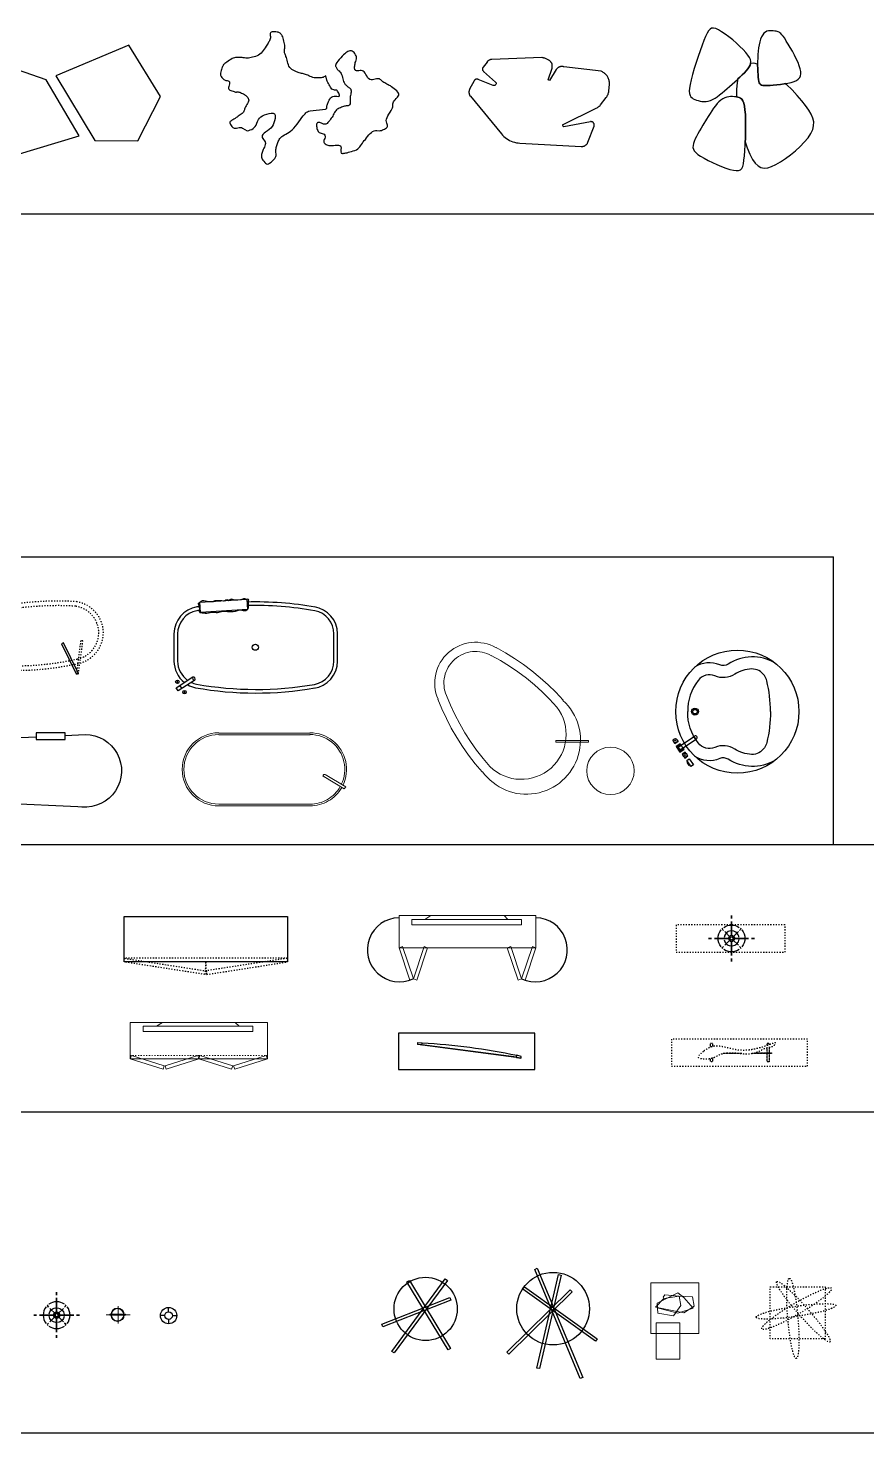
# Model space of a CAD drawing. Extents: x 185064 to 343242, y -369192 to -264966.
# Drawn here: x 209410 to 218644, y -348109 to -332632 of the extents above; entities that cross this region are included whole.
import ezdxf

# ---------------------------------------------------------------- set-up
doc = ezdxf.new("R2010")
doc.units = 0
doc.linetypes.add('ACAD_ISO03W100', pattern=[30, 12, -18])
doc.linetypes.add('DASHED', pattern=[0.75, 0.5, -0.25])
doc.layers.add('A——墙体', color=7, linetype='Continuous')
doc.layers.add('打印框', color=4, linetype='Continuous')

# ---------------------------------------------------------------- blocks, each defined once
blk = doc.blocks.new('AWTRE')
at = {"color": 3}
for p, q in [((21344, 18317), (21344, 18398)), ((21274, 18248), (21194, 18248)), ((21344, 18178), (21344, 18098)), ((21413, 18248), (21494, 18248))]:
    blk.add_line(p, q, dxfattribs=at)
blk.add_circle((21344, 18248), 150, dxfattribs=at)
at = {"color": 8}
blk.add_circle((21344, 18248), 69.2, dxfattribs=at)
blk = doc.blocks.new('A$C598F30D3')
at = {"color": 3, "ltscale": 0.25}
for p, q in [((-543, 21), (-493, 27)), ((-543, 0), (608, 0)), ((-492, 0), (-492, 27)), ((557, 0), (557, 27)), ((608, 21), (558, 27))]:
    blk.add_line(p, q, dxfattribs=at)
at = {"color": 8, "ltscale": 0.25}
for p, q in [((-541, 0), (-540, 2)), ((-495, 2), (-540, 2)), ((-494, 0), (-495, 2)), ((-493, 0), (-493, 27)), ((-493, 5), (558, 5)), ((558, 0), (558, 27)), ((560, 0), (561, 2)), ((561, 2), (605, 2)), ((606, 0), (605, 2))]:
    blk.add_line(p, q, dxfattribs=at)
at = {"color": 6, "ltscale": 0.25}
blk.add_line((558, 0), (558, 27), dxfattribs=at)
at = {"color": 3, "ltscale": 0.25}
for points in [[(-543, 0), (-543, 21)], [(608, 21), (608, 0)]]:
    blk.add_lwpolyline(points, dxfattribs=at)
blk.add_arc((33, -6992), 7038, 85.7199, 94.2801, dxfattribs=at)
blk = doc.blocks.new('WERAWERAWE')
at = {"color": 8, "linetype": 'Continuous'}
for p, q in [((106864, -18799), (106864, -18775)), ((106864, -18775), (106864, -18799)), ((106864, -18945), (106864, -18824)), ((106864, -18824), (106864, -18945)), ((106669, -18969), (106693, -18969)), ((106693, -18969), (106669, -18969)), ((106718, -18969), (106839, -18969)), ((106839, -18969), (106718, -18969)), ((106806, -18911), (106854, -18960)), ((106854, -18960), (106806, -18911)), ((106806, -19027), (106854, -18979)), ((106854, -18979), (106806, -19027)), ((106873, -18960), (106922, -18911)), ((106922, -18911), (106873, -18960)), ((106873, -18979), (106922, -19027)), ((106922, -19027), (106873, -18979)), ((106888, -18969), (107009, -18969)), ((107009, -18969), (106888, -18969)), ((106931, -18902), (106941, -18892)), ((106941, -18892), (106931, -18902)), ((107058, -18969), (107034, -18969)), ((107034, -18969), (107058, -18969)), ((106864, -19115), (106864, -18994)), ((106864, -18994), (106864, -19115)), ((106864, -19164), (106864, -19140)), ((106864, -19140), (106864, -19164))]:
    blk.add_line(p, q, dxfattribs=at)
at = {"color": 3, "linetype": 'Continuous'}
for p, q in [((106786, -18892), (106796, -18902)), ((106796, -18902), (106786, -18892)), ((106786, -19047), (106796, -19037)), ((106796, -19037), (106786, -19047)), ((106931, -19037), (106941, -19047)), ((106941, -19047), (106931, -19037))]:
    blk.add_line(p, q, dxfattribs=at)
for major_axis, start_param, end_param in [((114, 0), 0.888609, 2.25296), ((-114, 0), -0.613826, 0.003279), ((114, 0), 3.138263, 3.755368), ((111, 24), 2.125594, 2.22504), ((111, 24), 2.125594, 2.22504), ((-111, 25), 4.06263, 4.162076), ((114, 0), -0.003338, 0.613767), ((-114, 0), 2.527791, 3.144896), ((-111, 24), 0.918242, 1.017688), ((-111, 24), 0.918242, 1.017688), ((114, 0), 4.03019, 5.394541), ((111, 25), -1.01888, -0.919434), ((111, 25), -1.01888, -0.919434)]:
    blk.add_ellipse((106864, -18969), major_axis=major_axis, ratio=1, start_param=start_param, end_param=end_param, dxfattribs=at)
at = {"color": 8, "linetype": 'Continuous', "extrusion": (0, 0, -1)}
for major_axis, start_param, end_param in [((45.3, 45.3), 3.843152, 3.942598), ((45.3, 45.3), 3.843152, 3.942598), ((45.3, 45.3), 4.030214, 5.394564), ((46, 44.7), 3.127109, 3.744214), ((10.2, 9.6), 4.712363, 10.995548), ((9.91, 9.91), 3.372739, 4.481242), ((9.91, 9.91), -1.33965, -0.231147), ((9.91, 9.91), 1.801943, 2.910446), ((45.3, 45.3), -0.801005, -0.701559), ((45.3, 45.3), -0.801005, -0.701559), ((45.3, 45.3), 0.888621, 2.252972), ((45.3, 45.3), -0.617105, 0), ((9.91, 9.91), 0.231147, 1.33965), ((46, 44.7), -0.014483, 0.602622), ((45.3, 45.3), 0.701559, 0.801005), ((45.3, 45.3), 0.701559, 0.801005), ((45.3, 45.3), 2.524488, 3.141593), ((45.3, 45.3), 2.340587, 2.440033), ((45.3, 45.3), 2.340587, 2.440033)]:
    blk.add_ellipse((106864, -18969), major_axis=major_axis, ratio=1, start_param=start_param, end_param=end_param, dxfattribs=at)
at = {"color": 8, "linetype": 'Continuous'}
for major_axis, start_param, end_param in [((-24.9, 0), 3.141593, 9.424778), ((24.9, 0.3), 1.789211, 2.897713), ((-24.9, 0.3), 0.243913, 1.352416), ((12.5, 0.1), 1.791898, 2.9004), ((-12.5, 0.1), 0.240329, 1.348832), ((-12.5, 0.1), 3.382057, 4.49056), ((12.5, 0.1), -1.349407, -0.240905), ((-24.9, 0.3), 3.385683, 4.494186), ((24.9, 0.3), -1.352603, -0.2441)]:
    blk.add_ellipse((106864, -18969), major_axis=major_axis, ratio=1, start_param=start_param, end_param=end_param, dxfattribs=at)
at = {"color": 1, "linetype": 'Continuous'}
blk.add_ellipse((106864, -18969), major_axis=(-111, 25), ratio=1, start_param=4.06263, end_param=4.162076, dxfattribs=at)
blk = doc.blocks.new('awteat')
at = {"layer": 'A——墙体', "color": 8, "linetype": 'ACAD_ISO03W100', "lineweight": -2}
blk.add_lwpolyline([(-214478, -395640), (-214482, -395617), (-214120, -395553), (-214115, -395577)], close=True, dxfattribs=at)
at = {"layer": 'A——墙体', "color": 1, "lineweight": -2}
blk.add_lwpolyline([(-214478, -395640), (-214468, -395618), (-214131, -395767), (-214141, -395789)], close=True, dxfattribs=at)
for centre, radius in [((-214072, -396638), 29.3), ((-214060, -396611), 1)]:
    blk.add_circle(centre, radius, dxfattribs=at)
at = {"layer": 'A——墙体', "color": 3, "linetype": 'ACAD_ISO03W100', "lineweight": -2}
for centre, radius, start, end in [((-214025, -395678), 350, 11.7502, 169.4863), ((-211361, -396176), 3059, 169.412, 190.1586), ((-217055, -395949), 3391, 345.9043, 5.7962), ((-214062, -396654), 317, 191.2407, 339.3067)]:
    blk.add_arc(centre, radius, start, end, dxfattribs=at)
at = {"layer": 'A——墙体', "color": 1, "linetype": 'ACAD_ISO03W100', "lineweight": -2}
for centre, radius, start, end in [((-214025, -395678), 300, 11.7502, 169.4863), ((-211361, -396176), 3009, 169.412, 190.1586), ((-217055, -395949), 3341, 345.9043, 5.7962), ((-214062, -396654), 267, 191.2407, 339.3067)]:
    blk.add_arc(centre, radius, start, end, dxfattribs=at)
blk = doc.blocks.new('aertsert')
at = {"color": 3}
for p, q in [((557998, -1130368), (558048, -1131510)), ((558788, -1130588), (558798, -1130368)), ((558748, -1131510), (558774, -1130909))]:
    blk.add_line(p, q, dxfattribs=at)
blk.add_lwpolyline([(558743, -1130588), (558815, -1130588), (558815, -1130909), (558743, -1130909)], close=True, dxfattribs=at)
blk.add_circle((558398, -1131493), 26.6, dxfattribs=at)
for centre, radius, start, end in [((558398, -1130368), 400, 0, 185.0139), ((558398, -1131493), 350, 182.9284, 357.0716)]:
    blk.add_arc(centre, radius, start, end, dxfattribs=at)
blk = doc.blocks.new('awertert')
at = {"color": 3}
for points in [[(239528, -1415244), (239558, -1415237), (239855, -1416505), (239825, -1416512)], [(239364, -1415438), (239386, -1415416), (240081, -1416111), (240059, -1416133)], [(239777, -1415341), (239805, -1415353), (239402, -1416331), (239373, -1416320)], [(239875, -1415531), (239894, -1415556), (239095, -1416117), (239077, -1416092)]]:
    blk.add_lwpolyline(points, close=True, dxfattribs=at)
blk.add_circle((239657, -1415704), 400, dxfattribs=at)
blk = doc.blocks.new('awrteewstyr')
at = {"color": 3}
for points in [[(237626, -1415482), (237648, -1415460), (238268, -1416080), (238246, -1416102)], [(238026, -1415350), (238055, -1415362), (237677, -1416277), (237649, -1416266)], [(238125, -1415539), (238143, -1415564), (237486, -1416027), (237468, -1416002)]]:
    blk.add_lwpolyline(points, close=True, dxfattribs=at)
blk.add_circle((237897, -1415723), 348, dxfattribs=at)
blk = doc.blocks.new('A$C5FA16FBA')
at = {"color": 3}
blk.add_line((61, 1711), (95, 1734), dxfattribs=at)
blk.add_lwpolyline([(152, 1572), (33, 1754), (67, 1777), (187, 1594)], dxfattribs=at)
for points in [[(958, 1547, 0.368937), (662, 1800), (362, 1800, 0.229429), (126, 1686, 0.229429)], [(924, 1509, 0.002736), (917, 1549, 0.359624), (662, 1760), (362, 1760, 0.24312), (150, 1650)], [(127, 1611, 0.057755), (108, 1554, 0.087438), (106, 254, 0.362672), (362, 40), (662, 40, 0.35879), (917, 250, 0.04986), (973, 994, 0.04986)], [(102, 1649, 0.078445), (68, 1562)], [(964, 1511, 0.003024), (957, 1556)], [(956, 243, 0.049983), (1013, 996, 0.049983)], [(64, 261, 0.376508), (362, 0), (662, 0, 0.370429), (958, 255)]]:
    blk.add_lwpolyline(points, format="xyb", dxfattribs=at)
blk.add_lwpolyline([(897, 1507), (1010, 1514), (1043, 998), (929, 991)], close=True, dxfattribs=at)
for centre, radius in [((19, 1684), 19.2), ((133, 1763), 19.2), ((133, 1763), 4.62), ((19, 1684), 4.62), ((515, 904), 33.6)]:
    blk.add_circle(centre, radius, dxfattribs=at)
for centre, radius, start, end in [((3796, 900), 3786, 169.9291, 189.8758), ((176, 1573), 23.8, 63.7344, 182.6944), ((163, 1592), 23.5, 242.1744, 4.2544)]:
    blk.add_arc(centre, radius, start, end, dxfattribs=at)
blk.add_spline([(894, 1508), (888, 1440), (898, 1363), (895, 1322), (902, 1292), (907, 1228), (904, 1194), (914, 1106), (924, 1076), (918, 1042), (915, 1027), (917, 1008), (929, 991), (1004, 985), (1023, 983), (1046, 985), (1046, 998), (1051, 1023), (1048, 1039), (1044, 1159), (1046, 1175), (1030, 1201), (1041, 1217), (1028, 1239), (1027, 1256), (1031, 1318), (1029, 1345), (1020, 1367), (1018, 1385), (1023, 1440), (1030, 1470), (1021, 1500), (1010, 1514), (1000, 1529), (981, 1527), (923, 1518), (896, 1515), (894, 1508)], degree=3, dxfattribs=at)
blk = doc.blocks.new('asdfrsderrr')
h = blk.add_hatch(color=3)
h.dxf.hatch_style = 2
h.paths.add_polyline_path([(210220, -346808), (210218, -346814), (210212, -346816), (210207, -346814), (210204, -346808), (210207, -346803), (210212, -346800), (210218, -346803)])
at = {"color": 3, "lineweight": 0}
for points in [[(210272, -346808), (210010, -346808)], [(210140, -346714), (210140, -346903)], [(210222, -346808), (210222, -346812)]]:
    blk.add_lwpolyline(points, dxfattribs=at)
blk.add_lwpolyline([(210051, -346812), (210222, -346812), (210222, -346802), (210051, -346802)], close=True, dxfattribs=at)
for radius in [74.2, 67.9]:
    blk.add_circle((210135, -346807), radius, dxfattribs=at)
blk = doc.blocks.new('11222')
h = blk.add_hatch(color=3)
h.dxf.hatch_style = 2
h.paths.add_polyline_path([(220574, -343081), (220572, -343079), (220574, -343078), (220575, -343079)])
at = {"color": 3, "lineweight": 0}
for points in [[(219822, -342722), (219822, -343076), (221329, -343076), (221329, -342722)], [(219961, -342763), (219961, -342823), (221168, -342823), (221168, -342763)], [(220106, -342763), (221019, -342763), (220978, -342722), (220173, -342722)], [(219860, -343063), (219822, -343076), (219939, -343433), (219980, -343420)], [(220097, -343063), (220135, -343076), (220018, -343433), (219980, -343420)], [(221054, -343063), (221013, -343076), (221133, -343433), (221171, -343420)], [(221291, -343063), (221329, -343076), (221209, -343433), (221171, -343420)]]:
    blk.add_lwpolyline(points, close=True, dxfattribs=at)
blk.add_lwpolyline([(220574, -343076), (221329, -343076)], dxfattribs=at)
at = {"layer": '打印框', "color": 8}
for centre, start, end in [((219826, -343098), 91.1876, 295.0751), ((221321, -343098), 244.9249, 88.8124)]:
    blk.add_arc(centre, 353, start, end, dxfattribs=at)
blk = doc.blocks.new('A$C45C6286A')
at = {"color": 3, "lineweight": 0}
for points in [[(0, 114), (1509, 114), (1509, 515), (0, 515)], [(142, 474), (142, 414), (1348, 414), (1348, 474)], [(287, 474), (1197, 474), (1156, 515), (354, 515)], [(0, 114), (13, 152), (373, 38), (360, 0)], [(755, 114), (742, 152), (382, 38), (395, 0)], [(755, 114), (767, 152), (1127, 38), (1115, 0)], [(1509, 114), (1497, 152), (1137, 38), (1149, 0)]]:
    blk.add_lwpolyline(points, close=True, dxfattribs=at)
for points in [[(6, 152), (0, 152)], [(755, 114), (0, 114)], [(38, 152), (25, 152)], [(66, 152), (54, 152)], [(98, 152), (85, 152)], [(126, 152), (114, 152)], [(158, 152), (145, 152)], [(186, 152), (174, 152)], [(218, 152), (205, 152)], [(246, 152), (237, 152)], [(278, 152), (265, 152)], [(309, 152), (297, 152)], [(338, 152), (325, 152)], [(369, 152), (357, 152)], [(398, 152), (385, 152)], [(429, 152), (417, 152)], [(458, 152), (445, 152)], [(489, 152), (477, 152)], [(518, 152), (508, 152)], [(549, 152), (537, 152)], [(578, 152), (568, 152)], [(609, 152), (597, 152)], [(641, 152), (628, 152)], [(669, 152), (657, 152)], [(701, 152), (688, 152)], [(729, 152), (717, 152)], [(755, 152), (748, 152)], [(755, 152), (761, 152)], [(780, 152), (789, 152)], [(808, 152), (821, 152)], [(840, 152), (849, 152)], [(868, 152), (881, 152)], [(900, 152), (913, 152)], [(928, 152), (941, 152)], [(960, 152), (973, 152)], [(988, 152), (1001, 152)], [(1020, 152), (1033, 152)], [(1052, 152), (1061, 152)], [(1080, 152), (1093, 152)], [(1112, 152), (1121, 152)], [(1140, 152), (1153, 152)], [(1172, 152), (1184, 152)], [(1200, 152), (1213, 152)], [(1232, 152), (1244, 152)], [(1260, 152), (1273, 152)], [(1292, 152), (1304, 152)], [(1320, 152), (1333, 152)], [(1352, 152), (1364, 152)], [(1383, 152), (1393, 152)], [(1412, 152), (1424, 152)], [(1443, 152), (1456, 152)], [(1472, 152), (1484, 152)], [(1503, 152), (1509, 152)]]:
    blk.add_lwpolyline(points, dxfattribs=at)

msp = doc.modelspace()

# ---------------------------------------------------------------- hatches: boundary and pattern name
h = msp.add_hatch(color=3)
h.dxf.hatch_style = 2
h.paths.add_polyline_path([(212668, -340863), (212665, -340869), (212660, -340871), (212654, -340869), (212652, -340863), (212654, -340858), (212660, -340856), (212665, -340858)])

# ---------------------------------------------------------------- linework, layer by layer
at = {"color": 8}
for p, q in [((185064, -334680), (230548, -334680)), ((185064, -338457), (218275, -338457)), ((218275, -341625), (218275, -338457)), ((185064, -341625), (226805, -341625)), ((185064, -344570), (228401, -344570)), ((185064, -348109), (285395, -348109))]:
    msp.add_line(p, q, dxfattribs=at)
at = {"color": 3}
for p, q in [((216566, -340555, 0), (216544, -340547, 0)), ((216588, -340588, 0), (216565, -340554, 0)), ((216586, -340585, 0), (216585, -340609, 0)), ((216590, -340516, 0), (216589, -340537, 0)), ((216632, -340577, 0), (216613, -340571, 0))]:
    msp.add_line(p, q, dxfattribs=at)
at = {"color": 3, "linetype": 'ACAD_ISO03W100', "lineweight": -2}
for p, q in [((212266, -342880), (210466, -342880)), ((212266, -342920), (210466, -342920))]:
    msp.add_line(p, q, dxfattribs=at)
at = {"color": 3}
for points in [[(212718, -333442), (212724, -333428), (212731, -333414), (212740, -333402), (212750, -333392), (212763, -333386), (212778, -333384), (212794, -333384), (212809, -333384), (212823, -333385), (212832, -333383), (212836, -333381), (212837, -333377), (212837, -333370), (212834, -333360), (212829, -333348), (212823, -333337), (212817, -333328), (212812, -333321), (212807, -333318), (212801, -333316), (212793, -333315), (212784, -333315), (212774, -333313), (212764, -333310), (212755, -333304), (212746, -333294), (212738, -333283), (212730, -333270), (212723, -333256), (212716, -333243), (212709, -333230), (212704, -333218), (212700, -333207), (212686, -333160), (212681, -333162), (212675, -333166), (212667, -333171), (212657, -333175), (212647, -333178), (212636, -333179), (212625, -333180), (212612, -333181), (212599, -333182), (212585, -333182), (212571, -333181), (212558, -333179), (212544, -333176), (212530, -333171), (212516, -333165), (212502, -333158), (212488, -333152), (212475, -333147), (212462, -333142), (212451, -333139), (212440, -333136), (212429, -333134), (212418, -333133), (212407, -333130), (212395, -333127), (212383, -333122), (212357, -333111), (212342, -333105), (212328, -333097), (212314, -333089), (212302, -333079), (212291, -333067), (212282, -333053), (212275, -333037), (212269, -333020), (212265, -333003), (212261, -332986), (212257, -332971), (212253, -332957), (212249, -332947), (212246, -332937), (212242, -332929), (212239, -332921), (212236, -332913), (212234, -332905), (212232, -332895), (212232, -332884), (212232, -332874), (212233, -332863), (212235, -332853), (212236, -332842), (212236, -332831), (212235, -332820), (212233, -332806), (212230, -332791), (212227, -332775), (212223, -332759), (212218, -332743), (212213, -332730), (212208, -332719), (212202, -332709), (212197, -332702), (212191, -332695), (212184, -332690), (212177, -332685), (212169, -332682), (212161, -332679), (212150, -332676), (212137, -332674), (212124, -332673), (212110, -332673), (212097, -332674), (212087, -332677), (212081, -332680), (212078, -332685), (212076, -332692), (212076, -332702), (212076, -332714), (212077, -332726), (212077, -332739), (212075, -332751), (212071, -332761), (212067, -332771), (212063, -332780), (212058, -332789), (212052, -332799), (212046, -332809), (212038, -332821), (212030, -332833), (212020, -332848), (212010, -332863), (211999, -332879), (211987, -332894), (211974, -332908), (211961, -332919), (211946, -332929), (211931, -332937), (211915, -332944), (211898, -332949), (211882, -332954), (211865, -332958), (211850, -332961), (211835, -332963), (211820, -332963), (211806, -332962), (211792, -332960), (211779, -332959), (211766, -332957), (211753, -332957), (211740, -332957), (211728, -332956), (211716, -332956), (211704, -332956), (211693, -332957), (211681, -332959), (211669, -332963), (211656, -332969), (211641, -332977), (211626, -332986), (211611, -332996), (211597, -333006), (211585, -333015), (211575, -333023), (211567, -333030), (211562, -333035), (211558, -333040), (211556, -333044), (211554, -333050), (211551, -333056), (211548, -333065), (211544, -333075), (211540, -333088), (211535, -333101), (211532, -333114), (211529, -333128), (211528, -333139), (211528, -333150), (211531, -333158), (211536, -333167), (211542, -333176), (211550, -333184), (211558, -333191), (211566, -333198), (211573, -333203), (211579, -333207), (211587, -333209), (211595, -333210), (211603, -333211), (211612, -333213), (211620, -333217), (211626, -333225), (211628, -333236), (211626, -333248), (211623, -333261), (211619, -333274), (211617, -333287), (211616, -333297), (211618, -333304), (211623, -333309), (211632, -333315), (211642, -333321), (211654, -333325), (211666, -333329), (211678, -333332), (211687, -333335), (211694, -333337), (211699, -333337), (211704, -333337), (211709, -333336), (211715, -333335), (211722, -333335), (211730, -333337), (211739, -333340), (211749, -333343), (211760, -333348), (211771, -333352), (211782, -333358), (211792, -333364), (211800, -333370), (211808, -333376), (211816, -333383), (211823, -333390), (211829, -333398), (211834, -333407), (211838, -333416), (211839, -333427), (211837, -333438), (211832, -333450), (211826, -333463), (211819, -333475), (211812, -333487), (211805, -333498), (211800, -333508), (211796, -333516), (211794, -333524), (211791, -333532), (211789, -333540), (211785, -333549), (211780, -333557), (211774, -333565), (211766, -333574), (211756, -333582), (211745, -333589), (211734, -333597), (211722, -333604), (211711, -333612), (211700, -333619), (211688, -333627), (211675, -333634), (211662, -333642), (211650, -333649), (211640, -333656), (211633, -333662), (211630, -333669), (211630, -333676), (211633, -333686), (211638, -333696), (211645, -333707), (211654, -333717), (211663, -333726), (211671, -333731), (211680, -333734), (211692, -333734), (211705, -333733), (211719, -333730), (211733, -333728), (211746, -333727), (211759, -333729), (211769, -333734), (211823, -333765), (211839, -333761), (211855, -333755), (211872, -333748), (211887, -333739), (211900, -333729), (211910, -333717), (211919, -333700), (211927, -333681), (211936, -333661), (211945, -333641), (211956, -333624), (211971, -333609), (211990, -333598), (212013, -333588), (212038, -333579), (212063, -333573), (212087, -333570), (212107, -333570), (212122, -333576), (212130, -333590), (212131, -333609), (212129, -333630), (212123, -333653), (212115, -333677), (212106, -333699), (212096, -333718), (212083, -333735), (212065, -333750), (212045, -333765), (212025, -333778), (212008, -333791), (211994, -333803), (211986, -333814), (211985, -333825), (211988, -333836), (211994, -333848), (212003, -333860), (212012, -333874), (212020, -333887), (212023, -333902), (212021, -333916), (212017, -333930), (212011, -333944), (212005, -333956), (211998, -333969), (211993, -333980), (211989, -333992), (211986, -334003), (211983, -334014), (211981, -334025), (211979, -334035), (211979, -334045), (211980, -334054), (211983, -334064), (211988, -334075), (211995, -334087), (212004, -334100), (212015, -334112), (212025, -334122), (212035, -334128), (212045, -334130), (212055, -334127), (212069, -334120), (212084, -334109), (212099, -334096), (212113, -334082), (212125, -334068), (212133, -334056), (212138, -334047), (212140, -334037), (212140, -334027), (212139, -334016), (212137, -334004), (212136, -333993), (212137, -333981), (212138, -333970), (212140, -333959), (212142, -333948), (212144, -333937), (212147, -333926), (212150, -333915), (212155, -333904), (212159, -333893), (212164, -333883), (212169, -333872), (212175, -333861), (212183, -333850), (212192, -333839), (212203, -333828), (212216, -333818), (212231, -333808), (212248, -333800), (212265, -333791), (212283, -333780), (212300, -333769), (212317, -333754), (212334, -333736), (212352, -333714), (212371, -333689), (212407, -333639), (212423, -333617), (212438, -333599), (212451, -333586), (212460, -333576), (212468, -333567), (212476, -333560), (212486, -333554), (212498, -333548), (212514, -333543), (212684, -333524), (212693, -333520), (212697, -333516), (212698, -333512), (212698, -333507), (212698, -333499), (212699, -333490), (212702, -333480), (212707, -333469)], [(217245, -333172), (217271, -333148), (217295, -333124), (217316, -333102), (217334, -333080), (217348, -333060), (217358, -333040), (217364, -333021), (217365, -333001), (217361, -332979), (217351, -332956), (217335, -332931), (217312, -332902), (217282, -332869), (217247, -332834), (217208, -332798), (217167, -332763), (217125, -332729), (217083, -332698), (217045, -332672), (217010, -332651), (216981, -332638), (216956, -332632), (216935, -332634), (216917, -332644), (216900, -332663), (216884, -332689), (216867, -332725), (216849, -332769), (216829, -332822), (216807, -332882), (216785, -332946), (216763, -333013), (216742, -333079), (216724, -333143), (216709, -333201), (216698, -333252), (216691, -333294), (216689, -333328), (216692, -333354), (216698, -333375), (216707, -333390), (216719, -333401), (216733, -333410), (216750, -333418), (216767, -333425), (216787, -333431), (216807, -333437), (216828, -333441), (216850, -333442), (216874, -333442), (216897, -333438), (216922, -333431), (216946, -333420), (216972, -333406), (216997, -333389), (217023, -333369), (217050, -333347), (217077, -333324), (217105, -333299), (217133, -333274), (217190, -333223), (217218, -333198), (217223, -333193)], [(217886, -333011), (217867, -332971), (217847, -332929), (217824, -332888), (217801, -332847), (217779, -332809), (217757, -332775), (217739, -332745), (217723, -332722), (217709, -332705), (217698, -332692), (217687, -332683), (217678, -332677), (217668, -332673), (217657, -332671), (217645, -332668), (217630, -332666), (217614, -332663), (217597, -332662), (217579, -332661), (217561, -332663), (217543, -332668), (217526, -332677), (217511, -332689), (217497, -332707), (217484, -332729), (217474, -332754), (217465, -332784), (217458, -332816), (217452, -332850), (217447, -332887), (217444, -332924), (217442, -332963), (217441, -333002), (217441, -333028), (217441, -333040), (217442, -333078), (217443, -333113), (217446, -333145), (217448, -333174), (217451, -333199), (217455, -333219), (217459, -333235), (217465, -333246), (217473, -333255), (217485, -333260), (217500, -333263), (217521, -333264), (217546, -333264), (217578, -333263), (217614, -333261), (217653, -333258), (217694, -333253), (217735, -333247), (217751, -333244), (217774, -333240), (217811, -333231), (217843, -333221), (217869, -333209), (217889, -333194), (217904, -333178), (217914, -333158), (217918, -333136), (217917, -333110), (217911, -333081), (217900, -333048)], [(210518, -332821), (209716, -333159), (210146, -333870), (210619, -333875), (210866, -333386)], [(213405, -333541), (213415, -333524), (213422, -333510), (213425, -333499), (213427, -333490), (213427, -333482), (213427, -333475), (213427, -333467), (213429, -333457), (213433, -333446), (213441, -333434), (213451, -333421), (213463, -333408), (213475, -333395), (213484, -333382), (213490, -333370), (213491, -333360), (213487, -333349), (213479, -333337), (213468, -333325), (213454, -333312), (213439, -333300), (213424, -333289), (213411, -333279), (213398, -333270), (213386, -333263), (213373, -333256), (213360, -333250), (213348, -333244), (213336, -333237), (213325, -333231), (213315, -333224), (213307, -333217), (213299, -333209), (213292, -333203), (213286, -333198), (213278, -333193), (213269, -333190), (213259, -333190), (213246, -333192), (213232, -333195), (213217, -333199), (213202, -333201), (213187, -333201), (213172, -333197), (213159, -333188), (213148, -333175), (213138, -333159), (213129, -333143), (213119, -333128), (213110, -333116), (213100, -333107), (213090, -333103), (213078, -333101), (213064, -333101), (213051, -333103), (213038, -333104), (213026, -333103), (213015, -333099), (213013, -333097), (213009, -333093), (213008, -333093), (213005, -333085), (213003, -333076), (213003, -333068), (213004, -333058), (213005, -333049), (213006, -333038), (213009, -333026), (213012, -333013), (213017, -333000), (213021, -332986), (213024, -332972), (213026, -332960), (213025, -332949), (213021, -332938), (213015, -332926), (213007, -332914), (212998, -332903), (212988, -332893), (212979, -332887), (212970, -332883), (212961, -332882), (212952, -332883), (212942, -332886), (212931, -332891), (212920, -332898), (212908, -332906), (212896, -332916), (212882, -332928), (212867, -332943), (212851, -332960), (212835, -332977), (212821, -332995), (212810, -333011), (212801, -333024), (212797, -333034), (212795, -333043), (212795, -333051), (212797, -333057), (212800, -333064), (212807, -333079), (212812, -333086), (212818, -333092), (212825, -333099), (212833, -333105), (212841, -333113), (212849, -333121), (212856, -333132), (212861, -333145), (212866, -333159), (212871, -333175), (212875, -333191), (212879, -333206), (212883, -333220), (212888, -333231), (212893, -333239), (212897, -333246), (212902, -333252), (212907, -333257), (212913, -333262), (212918, -333267), (212924, -333272), (212929, -333278), (212936, -333282), (212942, -333287), (212949, -333292), (212955, -333298), (212961, -333305), (212964, -333314), (212966, -333325), (212965, -333337), (212964, -333349), (212962, -333361), (212959, -333374), (212957, -333386), (212956, -333397), (212955, -333409), (212956, -333421), (212956, -333433), (212957, -333445), (212956, -333457), (212954, -333468), (212949, -333477), (212942, -333484), (212933, -333488), (212923, -333489), (212913, -333490), (212902, -333491), (212892, -333493), (212882, -333496), (212872, -333500), (212860, -333504), (212848, -333509), (212836, -333514), (212825, -333520), (212814, -333527), (212805, -333534), (212797, -333543), (212790, -333553), (212783, -333564), (212777, -333576), (212770, -333588), (212764, -333601), (212756, -333612), (212748, -333624), (212739, -333637), (212730, -333650), (212721, -333662), (212711, -333674), (212701, -333683), (212689, -333690), (212676, -333692), (212661, -333690), (212647, -333685), (212621, -333674), (212611, -333671), (212603, -333671), (212598, -333672), (212594, -333675), (212591, -333679), (212588, -333685), (212586, -333691), (212585, -333698), (212585, -333706), (212586, -333714), (212587, -333725), (212590, -333737), (212594, -333749), (212598, -333760), (212604, -333770), (212609, -333778), (212616, -333783), (212626, -333787), (212637, -333791), (212649, -333794), (212660, -333797), (212671, -333802), (212678, -333811), (212681, -333822), (212679, -333835), (212675, -333847), (212671, -333860), (212667, -333872), (212666, -333882), (212667, -333889), (212670, -333896), (212675, -333903), (212682, -333909), (212690, -333914), (212699, -333919), (212710, -333923), (212721, -333926), (212735, -333927), (212752, -333926), (212771, -333925), (212791, -333922), (212809, -333921), (212826, -333921), (212839, -333924), (212849, -333930), (212854, -333939), (212855, -333949), (212855, -333959), (212854, -333968), (212853, -333976), (212854, -333982), (212855, -333991), (212854, -333993), (212855, -333995), (212854, -334001), (212855, -334005), (212855, -334008), (212856, -334010), (212859, -334011), (212863, -334012), (212870, -334013), (212878, -334013), (212887, -334012), (212898, -334010), (212909, -334008), (212922, -334005), (212936, -334001), (212953, -333997), (212971, -333992), (212990, -333986), (213008, -333980), (213024, -333972), (213039, -333963), (213051, -333953), (213061, -333942), (213071, -333929), (213080, -333915), (213090, -333901), (213100, -333886), (213111, -333872), (213123, -333858), (213135, -333842), (213148, -333825), (213162, -333809), (213175, -333794), (213189, -333781), (213203, -333771), (213218, -333764), (213233, -333761), (213248, -333761), (213277, -333763), (213289, -333762), (213300, -333760), (213312, -333755), (213324, -333750), (213335, -333744), (213346, -333738), (213355, -333731), (213362, -333723), (213367, -333716), (213368, -333708), (213367, -333700), (213363, -333689), (213359, -333678), (213355, -333665), (213353, -333651), (213355, -333635), (213362, -333618), (213371, -333599), (213382, -333580), (213394, -333560)], [(209607, -333202), (209134, -333038), (208626, -333678), (209043, -334097), (209971, -333821)], [(215810, -333255), (215810, -333246), (215810, -333236), (215810, -333227), (215808, -333218), (215806, -333209), (215804, -333200), (215801, -333191), (215797, -333182), (215793, -333174), (215788, -333166), (215783, -333158), (215777, -333151), (215771, -333144), (215764, -333137), (215757, -333131), (215750, -333125), (215742, -333120), (215734, -333116), (215725, -333112), (215717, -333108), (215309, -333060), (215304, -333058), (215300, -333057), (215295, -333056), (215290, -333056), (215285, -333055), (215280, -333056), (215276, -333056), (215271, -333057), (215266, -333058), (215261, -333059), (215257, -333061), (215252, -333063), (215248, -333066), (215244, -333068), (215240, -333071), (215237, -333074), (215233, -333078), (215230, -333081), (215227, -333085), (215224, -333089), (215151, -333208), (215134, -333201), (215178, -333073), (215179, -333069), (215180, -333064), (215181, -333059), (215181, -333055), (215181, -333050), (215181, -333045), (215181, -333041), (215180, -333036), (215179, -333031), (215178, -333027), (215176, -333023), (215174, -333018), (215172, -333014), (215169, -333010), (215166, -333007), (215163, -333003), (215160, -333000), (215157, -332996), (215153, -332993), (215149, -332991), (215145, -332988), (215141, -332986), (215098, -332965), (215094, -332963), (215089, -332962), (215084, -332961), (215079, -332959), (215075, -332959), (215070, -332958), (215065, -332958), (214516, -332978), (214512, -332978), (214507, -332979), (214502, -332980), (214497, -332981), (214493, -332983), (214488, -332985), (214484, -332987), (214480, -332989), (214476, -332992), (214472, -332995), (214469, -332998), (214465, -333002), (214462, -333006), (214419, -333062), (214418, -333064), (214417, -333066), (214416, -333068), (214415, -333070), (214414, -333073), (214413, -333075), (214413, -333077), (214412, -333080), (214412, -333082), (214412, -333084), (214412, -333087), (214413, -333089), (214413, -333092), (214414, -333094), (214414, -333096), (214415, -333098), (214416, -333101), (214418, -333103), (214419, -333105), (214420, -333107), (214422, -333108), (214424, -333110), (214556, -333229), (214559, -333232), (214561, -333236), (214562, -333240), (214562, -333244), (214561, -333248), (214560, -333252), (214558, -333255), (214556, -333259), (214553, -333262), (214549, -333264), (214545, -333266), (214541, -333266), (214537, -333266), (214533, -333265), (214531, -333265), (214366, -333197), (214363, -333196), (214361, -333195), (214359, -333195), (214357, -333194), (214354, -333194), (214352, -333194), (214349, -333194), (214347, -333194), (214345, -333195), (214342, -333195), (214340, -333196), (214338, -333197), (214336, -333198), (214334, -333199), (214332, -333200), (214330, -333202), (214328, -333203), (214326, -333205), (214325, -333207), (214323, -333209), (214322, -333211), (214321, -333213), (214271, -333305), (214269, -333310), (214268, -333314), (214266, -333318), (214265, -333323), (214264, -333327), (214263, -333332), (214263, -333337), (214263, -333341), (214263, -333346), (214264, -333351), (214265, -333355), (214266, -333360), (214268, -333364), (214269, -333368), (214271, -333372), (214274, -333377), (214276, -333380), (214279, -333384), (214620, -333797), (214633, -333811), (214647, -333825), (214662, -333838), (214678, -333850), (214694, -333860), (214711, -333870), (214729, -333878), (214747, -333885), (214766, -333890), (214785, -333895), (214805, -333898), (214824, -333899), (215497, -333935), (215502, -333935), (215506, -333936), (215511, -333935), (215516, -333935), (215521, -333934), (215525, -333933), (215530, -333932), (215534, -333930), (215539, -333928), (215543, -333926), (215547, -333923), (215551, -333920), (215554, -333917), (215558, -333914), (215561, -333910), (215564, -333906), (215567, -333903), (215569, -333898), (215571, -333894), (215573, -333890), (215640, -333711), (215641, -333709), (215642, -333707), (215642, -333704), (215642, -333702), (215643, -333700), (215643, -333697), (215642, -333695), (215642, -333693), (215642, -333691), (215641, -333688), (215640, -333686), (215639, -333684), (215638, -333682), (215637, -333680), (215636, -333678), (215634, -333676), (215633, -333674), (215631, -333673), (215630, -333671), (215628, -333670), (215626, -333668), (215624, -333667), (215622, -333666), (215619, -333665), (215617, -333665), (215615, -333664), (215613, -333664), (215610, -333663), (215608, -333663), (215606, -333663), (215603, -333663), (215601, -333664), (215308, -333719), (215305, -333718), (215303, -333716), (215302, -333715), (215296, -333702), (215296, -333699), (215297, -333696), (215299, -333694), (215663, -333516), (215673, -333511), (215682, -333505), (215690, -333499), (215698, -333492), (215706, -333484), (215713, -333476), (215774, -333398), (215780, -333390), (215785, -333381), (215790, -333372), (215794, -333363), (215797, -333354), (215800, -333344), (215802, -333334), (215803, -333324)], [(218050, -333624), (218032, -333581), (218005, -333535), (217970, -333486), (217927, -333433), (217877, -333375), (217821, -333314), (217760, -333253), (217751, -333244), (217735, -333247), (217694, -333253), (217653, -333258), (217614, -333261), (217578, -333263), (217546, -333264), (217521, -333264), (217500, -333263), (217485, -333260), (217473, -333255), (217465, -333246), (217459, -333235), (217455, -333219), (217451, -333199), (217448, -333174), (217446, -333145), (217443, -333113), (217442, -333078), (217441, -333040), (217441, -333028), (217398, -333019), (217364, -333022), (217358, -333040), (217348, -333060), (217334, -333080), (217316, -333102), (217295, -333124), (217271, -333148), (217245, -333172), (217223, -333193), (217215, -333233), (217209, -333310), (217210, -333390), (217222, -333392), (217239, -333396), (217253, -333404), (217267, -333416), (217278, -333434), (217288, -333458), (217296, -333491), (217302, -333533), (217306, -333585), (217308, -333646), (217308, -333712), (217308, -333781), (217306, -333851), (217304, -333884), (217327, -333953), (217356, -334023), (217385, -334079), (217415, -334121), (217446, -334151), (217478, -334168), (217514, -334174), (217552, -334170), (217594, -334157), (217641, -334135), (217692, -334105), (217747, -334070), (217802, -334029), (217857, -333984), (217909, -333937), (217955, -333889), (217996, -333841), (218027, -333794), (218048, -333750), (218058, -333708), (218059, -333666)], [(217308, -333781), (217308, -333712), (217308, -333646), (217306, -333585), (217302, -333533), (217296, -333491), (217288, -333458), (217278, -333434), (217267, -333416), (217253, -333404), (217239, -333396), (217222, -333392), (217210, -333390), (217205, -333389), (217185, -333388), (217165, -333387), (217144, -333387), (217123, -333390), (217101, -333395), (217079, -333402), (217057, -333412), (217036, -333426), (217015, -333443), (216995, -333464), (216976, -333488), (216956, -333514), (216937, -333543), (216918, -333573), (216898, -333605), (216878, -333637), (216838, -333702), (216819, -333735), (216800, -333766), (216782, -333797), (216767, -333827), (216753, -333854), (216742, -333880), (216734, -333904), (216730, -333925), (216729, -333946), (216734, -333965), (216744, -333984), (216761, -334004), (216784, -334024), (216814, -334045), (216851, -334067), (216895, -334091), (216943, -334114), (216993, -334136), (217043, -334157), (217091, -334174), (217136, -334189), (217174, -334198), (217206, -334203), (217232, -334201), (217251, -334193), (217266, -334178), (217277, -334156), (217285, -334126), (217290, -334087), (217295, -334039), (217299, -333983), (217303, -333919), (217304, -333884), (217306, -333851)], [(213489, -344105), (214989, -344105), (214989, -343705), (213489, -343705)]]:
    msp.add_lwpolyline(points, close=True, dxfattribs=at)
at = {"color": 3, "lineweight": 0}
for points in [[(214562, -339459), (214530, -339442), (214497, -339428), (214464, -339417), (214430, -339409), (214395, -339403), (214361, -339399), (214326, -339399), (214291, -339401), (214257, -339406), (214223, -339413), (214190, -339423), (214157, -339436), (214126, -339451), (214095, -339469), (214066, -339489), (214038, -339512), (214012, -339537), (213988, -339564), (213967, -339592), (213948, -339622), (213932, -339652), (213918, -339684), (213906, -339717), (213897, -339751), (213891, -339785), (213888, -339819), (213887, -339854), (213888, -339889), (213893, -339923), (213900, -339958), (213910, -339992), (213923, -340026)], [(214562, -339459), (214530, -339442), (214497, -339428), (214464, -339417), (214430, -339409), (214395, -339403), (214361, -339399), (214326, -339399), (214291, -339401), (214257, -339406), (214223, -339413), (214190, -339423), (214157, -339436), (214126, -339451), (214095, -339469), (214066, -339489), (214038, -339512), (214012, -339537), (213988, -339564), (213967, -339592), (213948, -339622), (213932, -339652), (213918, -339684), (213906, -339717), (213897, -339751), (213891, -339785), (213888, -339819), (213887, -339854), (213888, -339889), (213893, -339923), (213900, -339958), (213910, -339992), (213923, -340026)], [(214511, -339547), (214486, -339534), (214461, -339523), (214435, -339514), (214409, -339507), (214382, -339503), (214355, -339500), (214328, -339500), (214301, -339502), (214275, -339505), (214249, -339511), (214223, -339519), (214198, -339529), (214173, -339541), (214149, -339554), (214127, -339570), (214105, -339588), (214085, -339607), (214067, -339628), (214050, -339650), (214035, -339673), (214023, -339697), (214012, -339721), (214003, -339747), (213996, -339773), (213991, -339799), (213988, -339826), (213988, -339853), (213989, -339880), (213992, -339907), (213998, -339934), (214006, -339960), (214016, -339986)], [(215229, -340112), (215151, -340027), (215069, -339946), (214984, -339868), (214895, -339795), (214803, -339726), (214708, -339661), (214610, -339601), (214509, -339545)], [(215299, -340037), (215219, -339950), (215135, -339868), (215048, -339789), (214957, -339714), (214862, -339643), (214765, -339576), (214665, -339514), (214562, -339457)], [(215299, -340037), (215219, -339950), (215135, -339868), (215048, -339789), (214957, -339714), (214862, -339643), (214765, -339576), (214665, -339514), (214562, -339457)], [(214015, -339984), (214059, -340090), (214107, -340195), (214161, -340297), (214218, -340397), (214280, -340493), (214347, -340587), (214418, -340678), (214493, -340766)], [(213920, -340024), (213965, -340133), (214015, -340240), (214069, -340345), (214128, -340447), (214192, -340546), (214260, -340642), (214332, -340736), (214409, -340826)], [(213920, -340024), (213965, -340133), (214015, -340240), (214069, -340345), (214128, -340447), (214192, -340546), (214260, -340642), (214332, -340736), (214409, -340826)], [(214412, -340825), (214438, -340858), (214466, -340889), (214496, -340918), (214528, -340945), (214561, -340970), (214596, -340992), (214632, -341011), (214669, -341028), (214708, -341042), (214747, -341054), (214787, -341063), (214828, -341069), (214869, -341072), (214911, -341072), (214953, -341070), (214995, -341064), (215036, -341056), (215077, -341044), (215116, -341030), (215154, -341013), (215191, -340994), (215226, -340973), (215259, -340949), (215291, -340923), (215320, -340894), (215348, -340864), (215374, -340832), (215397, -340798), (215418, -340762), (215437, -340725), (215453, -340686), (215466, -340646), (215477, -340605), (215485, -340564), (215489, -340522), (215491, -340481), (215490, -340439), (215486, -340399), (215479, -340358), (215469, -340318), (215457, -340279), (215442, -340241), (215424, -340204), (215404, -340168), (215381, -340133), (215356, -340100), (215328, -340068), (215298, -340039)], [(214412, -340825), (214438, -340858), (214466, -340889), (214496, -340918), (214528, -340945), (214561, -340970), (214596, -340992), (214632, -341011), (214669, -341028), (214708, -341042), (214747, -341054), (214787, -341063), (214828, -341069), (214869, -341072), (214911, -341072), (214953, -341070), (214995, -341064), (215036, -341056), (215077, -341044), (215116, -341030), (215154, -341013), (215191, -340994), (215226, -340973), (215259, -340949), (215291, -340923), (215320, -340894), (215348, -340864), (215374, -340832), (215397, -340798), (215418, -340762), (215437, -340725), (215453, -340686), (215466, -340646), (215477, -340605), (215485, -340564), (215489, -340522), (215491, -340481), (215490, -340439), (215486, -340399), (215479, -340358), (215469, -340318), (215457, -340279), (215442, -340241), (215424, -340204), (215404, -340168), (215381, -340133), (215356, -340100), (215328, -340068), (215298, -340039)], [(214493, -340767), (214529, -340799), (214567, -340827), (214607, -340851), (214649, -340870), (214692, -340886), (214736, -340898), (214781, -340905), (214826, -340908), (214872, -340907), (214917, -340902), (214962, -340893), (215005, -340879), (215048, -340862), (215090, -340840), (215129, -340814), (215167, -340784), (215201, -340750), (215232, -340714), (215258, -340676), (215281, -340635), (215299, -340593), (215314, -340550), (215324, -340506), (215331, -340461), (215333, -340415), (215331, -340370), (215325, -340325), (215314, -340280), (215300, -340236), (215281, -340193), (215258, -340152), (215230, -340113)], [(211509, -340396), (211467, -340398), (211427, -340404), (211389, -340414), (211352, -340428), (211317, -340445), (211284, -340465), (211253, -340488), (211224, -340514), (211198, -340543), (211175, -340574), (211155, -340607), (211138, -340642), (211124, -340679), (211114, -340718), (211108, -340758), (211106, -340799), (211108, -340840), (211114, -340880), (211124, -340919), (211138, -340955), (211155, -340991), (211175, -341024), (211198, -341055), (211224, -341083), (211253, -341109), (211284, -341133), (211317, -341153), (211352, -341170), (211389, -341183), (211428, -341193), (211468, -341199), (211509, -341201)], [(211509, -340415), (211469, -340417), (211431, -340423), (211395, -340432), (211359, -340445), (211326, -340461), (211294, -340481), (211265, -340503), (211237, -340527), (211213, -340555), (211190, -340584), (211171, -340616), (211155, -340649), (211142, -340685), (211133, -340721), (211127, -340760), (211125, -340799), (211127, -340838), (211133, -340876), (211142, -340913), (211155, -340948), (211171, -340982), (211191, -341013), (211213, -341043), (211237, -341070), (211265, -341095), (211294, -341117), (211326, -341136), (211359, -341152), (211395, -341165), (211431, -341175), (211469, -341180), (211509, -341182)], [(211510, -340399), (212514, -340399)], [(211510, -340418), (212514, -340418)], [(212765, -340485), (212737, -340464), (212708, -340447), (212678, -340431), (212646, -340419), (212614, -340409), (212581, -340402), (212547, -340398), (212513, -340396)], [(212753, -340499), (212727, -340480), (212699, -340463), (212670, -340449), (212640, -340437), (212609, -340427), (212578, -340421), (212545, -340416), (212513, -340415)], [(212858, -340967), (212871, -340936), (212882, -340905), (212889, -340874), (212894, -340842), (212896, -340810), (212896, -340778), (212893, -340746), (212887, -340715), (212879, -340684), (212868, -340654), (212855, -340625), (212839, -340597), (212821, -340570), (212801, -340545), (212778, -340521), (212753, -340499)], [(212875, -340975), (212889, -340943), (212900, -340911), (212908, -340877), (212913, -340844), (212915, -340810), (212915, -340777), (212912, -340744), (212906, -340711), (212897, -340678), (212886, -340647), (212872, -340617), (212855, -340587), (212836, -340559), (212815, -340533), (212791, -340508), (212765, -340485)], [(212659, -340861), (212657, -340866), (212657, -340872), (212659, -340877), (212663, -340880)], [(212678, -340856), (212673, -340854), (212667, -340854), (212662, -340857), (212659, -340861)], [(212679, -340857), (212906, -340993), (212890, -341015), (212666, -340879)], [(212513, -341182), (212539, -341182), (212564, -341179), (212589, -341175), (212614, -341169), (212638, -341162), (212661, -341153), (212684, -341142), (212706, -341130), (212727, -341117), (212747, -341103), (212767, -341087), (212785, -341069), (212802, -341051), (212818, -341031), (212833, -341010), (212846, -340988)], [(212513, -341201), (212540, -341200), (212567, -341198), (212593, -341193), (212619, -341187), (212644, -341180), (212668, -341170), (212692, -341159), (212715, -341147), (212738, -341133), (212759, -341118), (212779, -341101), (212798, -341083), (212816, -341063), (212833, -341043), (212849, -341021), (212863, -340998)], [(212514, -341182), (211510, -341182)], [(212514, -341201), (211510, -341201)], [(216336, -346731), (216564, -346791), (216731, -346734), (216627, -346617), (216561, -346567), (216336, -346680), (216343, -346788), (216516, -346819), (216595, -346706), (216576, -346601), (216409, -346627), (216318, -346725), (216630, -346785), (216744, -346712), (216725, -346608), (216576, -346601), (216419, -346589), (216403, -346614), (216409, -346627)]]:
    msp.add_lwpolyline(points, dxfattribs=at)
at = {"color": 3}
for points in [[(217583, -340163, 0.06087), (217542, -339823, 0.087385), (217516, -339766, 0.257028), (217375, -339693, 0.137706), (217189, -339751, -0.248655), (216971, -339769, 0.343407), (216786, -339818, 0.164868), (216671, -340163, 1.35823)], [(217631, -339625, 0.280571), (217117, -339639, -0.248655), (217024, -339647, 0.255256), (216748, -339674)], [(217583, -340163, -0.06087), (217542, -340503, -0.087385), (217516, -340561, -0.257028), (217375, -340634, -0.137706), (217189, -340576, 0.248655), (216971, -340557, -0.343407), (216786, -340508, -0.164868), (216671, -340163, -1.35823)], [(217631, -340701, -0.280571), (217117, -340688, 0.248655), (217024, -340680, -0.255256), (216748, -340653)]]:
    msp.add_lwpolyline(points, format="xyb", dxfattribs=at)
at = {"color": 3, "lineweight": 0}
for points in [[(215219, -340479), (215579, -340479), (215579, -340498), (215219, -340498)], [(216267, -346456), (216794, -346456), (216794, -347012), (216267, -347012)], [(216326, -346895), (216583, -346895), (216583, -347298), (216326, -347298)]]:
    msp.add_lwpolyline(points, close=True, dxfattribs=at)
at = {"color": 3, "elevation": 0}
for points in [[(216512, -340480), (216510, -340475), (216516, -340471)], [(216555, -340477), (216566, -340492), (216531, -340516), (216521, -340500)], [(216530, -340462), (216536, -340458), (216539, -340462)], [(216565, -340554), (216745, -340432)], [(216768, -340465), (216588, -340588)], [(216538, -340505), (216532, -340509), (216529, -340505)], [(216600, -340530), (216590, -340516), (216544, -340547), (216585, -340609), (216632, -340577), (216623, -340564)], [(216596, -340533), (216589, -340523), (216551, -340549), (216587, -340602), (216625, -340576), (216619, -340567)], [(216556, -340487), (216559, -340491), (216553, -340495)], [(216655, -340624), (216645, -340609), (216610, -340632), (216620, -340647)], [(216623, -340629), (216617, -340633), (216620, -340638)], [(216628, -340658), (216638, -340674), (216673, -340650), (216662, -340635)], [(216646, -340620), (216643, -340616), (216637, -340620)], [(216637, -340663), (216639, -340667), (216645, -340663)], [(216663, -340645), (216666, -340649), (216660, -340653)]]:
    msp.add_lwpolyline(points, dxfattribs=at)
for points in [[(216689, -340681), (216734, -340747), (216705, -340767), (216660, -340700)], [(216670, -340715), (216695, -340752), (216689, -340757), (216664, -340719)]]:
    msp.add_lwpolyline(points, close=True, dxfattribs=at)
at = {"color": 3, "lineweight": -2}
msp.add_lwpolyline([(210466, -342420), (212266, -342420), (212266, -342920), (210466, -342920)], close=True, dxfattribs=at)
at = {"color": 3, "linetype": 'ACAD_ISO03W100', "lineweight": -2}
for points in [[(216543, -342513), (216543, -342813), (217743, -342813), (217743, -342513)], [(210466, -342920), (210472, -342880), (211362, -343018), (211356, -343058)], [(212266, -342920), (212260, -342880), (211371, -343018), (211377, -343058)]]:
    msp.add_lwpolyline(points, close=True, dxfattribs=at)
at = {"color": 3, "linetype": 'ACAD_ISO03W100'}
for points in [[(216492, -343770), (216492, -344070), (217992, -344070), (217992, -343770)], [(217580, -346498), (218183, -346498), (218183, -347073), (217580, -347073)]]:
    msp.add_lwpolyline(points, close=True, dxfattribs=at)
at = {"color": 3, "linetype": 'DASHED', "ltscale": 4}
for points in [[(216924, -343859), (216924, -343815), (216945, -343815), (216945, -343853)], [(217546, -343841), (217546, -343815), (217567, -343815), (217567, -343834)], [(217546, -343920), (217546, -343865)], [(217567, -343860), (217567, -343920)], [(216945, -343977), (216945, -344021), (216924, -344021), (216924, -343983)], [(217269, -343930), (217055, -343930)], [(217420, -343920), (217594, -343920), (217594, -343930), (217379, -343930)], [(217567, -343930), (217567, -344021), (217546, -344021), (217546, -343930)]]:
    msp.add_lwpolyline(points, dxfattribs=at)
at = {"color": 3}
for centre, radius in [((217218, -340163, 0), 678), ((216751, -340163, 0), 37.5), ((216751, -340163, 0), 25), ((216534, -340483, 0), 22), ((216534, -340483, 0), 4.6), ((216593, -340559, 0), 20), ((216641, -340641, 0), 22), ((216641, -340641, 0), 4.6)]:
    msp.add_circle(centre, radius, dxfattribs=at)
at = {"color": 3, "lineweight": 0}
msp.add_circle((215821, -340815), 261, dxfattribs=at)
at = {"color": 3}
for centre in [(216736, -340463, 0), (216756, -340449, 0)]:
    msp.add_arc(centre, 20.1, 304.316, 123.9783, dxfattribs=at)
at = {"color": 3, "linetype": 'ACAD_ISO03W100', "lineweight": -2}
for centre, start, end in [((210726, -342940), 349.4003, 1.7888), ((212007, -342940), 178.2112, 190.5997)]:
    msp.add_arc(centre, 641, start, end, dxfattribs=at)
for centre, major_axis, ratio in [((217872, -346739), (-383, -224), 0.137846), ((217945, -346774), (-293, 332), 0.125684), ((217829, -346847), (-38, 441), 0.125684), ((217863, -346770), (-438, -65), 0.125684)]:
    msp.add_ellipse(centre, major_axis=major_axis, ratio=ratio, dxfattribs=at)
at = {"color": 3, "linetype": 'ACAD_ISO03W100'}
msp.add_spline([(216846, -343905), (216936, -343855), (217160, -343879), (217622, -343813), (217637, -343811), (217636, -343819), (217557, -343862), (217406, -343924), (217185, -343922), (217046, -343933), (216889, -343988), (216787, -343961), (216810, -343936), (216846, -343905)], degree=3, dxfattribs=at)

# ---------------------------------------------------------------- block references
at = {"color": 3, "xscale": -1}
for name, p, rotation in [('awteat', (596728, -109686), 272.2816899769069), ('A$C598F30D3', (214298, -343910), 352.4500735537843)]:
    msp.add_blockref(name, p, dxfattribs=dict(at, rotation=rotation))
at = {"rotation": 90}
msp.add_blockref('A$C5FA16FBA', (212816, -339968), dxfattribs=at)
at = {"color": 3, "lineweight": -2, "xscale": -1, "rotation": 270}
msp.add_blockref('aertsert', (1340406, -899213), dxfattribs=at)
for name, p in [('11222', (-6328, 312)), ('A$C45C6286A', (210535, -344102)), ('asdfrsderrr', (260, 0))]:
    msp.add_blockref(name, p)
at = {"color": 8, "yscale": 1.296, "zscale": 1.296, "rotation": 270}
for p, xscale in [((241738, -481157), -1.296), ((234308, -208316), 1.296)]:
    msp.add_blockref('WERAWERAWE', p, dxfattribs=dict(at, xscale=xscale))
at = {"color": 3}
for name, p, rotation in [('awrteewstyr', (321011, 1084819), 346.1776884554642), ('awertert', (-253354, 1010507), 9.437297420565583)]:
    msp.add_blockref(name, p, dxfattribs=dict(at, rotation=rotation))
at = {"color": 6, "xscale": 0.6, "yscale": 0.6, "zscale": 0.6}
msp.add_blockref('AWTRE', (198150, -357765), dxfattribs=at)

doc.saveas('drawing.dxf')
